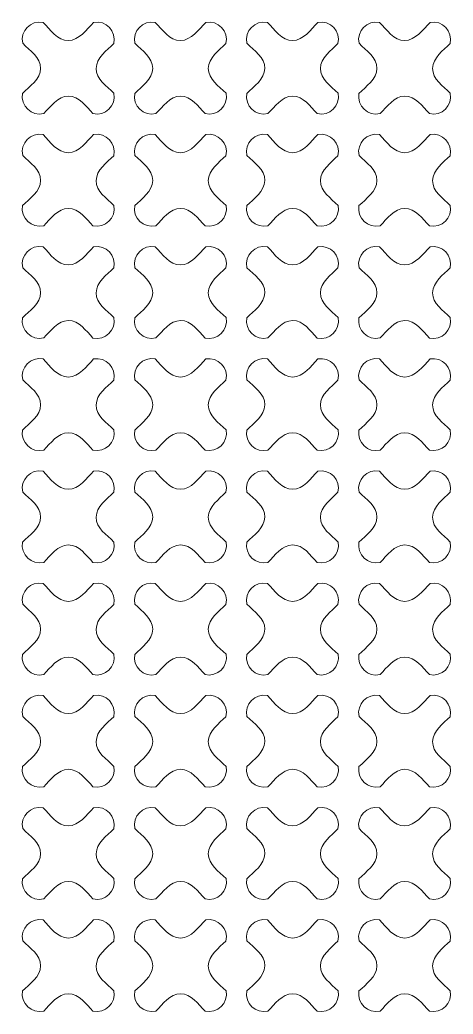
# Model space of a CAD drawing. Header units: centimetres. Extents: x -63 to 63, y -109 to 109.
# Drawn here: x -63.1 to -16, y 0.8 to 108.9 of the extents above; entities that cross this region are included whole.
import ezdxf

# ---------------------------------------------------------------- set-up
doc = ezdxf.new("R2010")
doc.units = ezdxf.units.CM
doc.header["$MEASUREMENT"] = 0
doc.layers.add('layer 1', color=7, linetype='Continuous')

msp = doc.modelspace()

# ---------------------------------------------------------------- linework, layer by layer
at = {"layer": 'layer 1', "color": 124, "lineweight": 9}
for points in [[(-60.81111, 103.60345), (-60.81111, 102.44616), (-62.01964, 101.61392), (-62.76469, 100.87312), (-62.76469, 100.87312), (-63.02392, 99.53643), (-61.79077, 98.35997), (-60.4655, 98.68693), (-60.4655, 98.68693), (-59.73461, 99.41507), (-58.92178, 100.58139), (-57.79099, 100.58139), (-57.79099, 100.58139), (-56.60522, 100.58139), (-55.87847, 99.4514), (-55.10807, 98.68101), (-55.10807, 98.68101), (-53.77995, 98.37223), (-52.56206, 99.56309), (-52.83834, 100.89663), (-52.83834, 100.89663), (-53.62868, 101.68697), (-54.75949, 102.39393), (-54.75949, 103.60118), (-54.75949, 103.60118), (-54.75949, 104.74208), (-53.58595, 105.56229), (-52.85419, 106.29823), (-52.85419, 106.29823), (-52.52688, 107.62361), (-53.70344, 108.85681), (-55.04022, 108.59756), (-55.04022, 108.59756), (-55.78309, 107.85469), (-56.63311, 106.62795), (-57.7853, 106.62795), (-57.7853, 106.62795), (-58.98503, 106.62795), (-59.75696, 107.81523), (-60.5346, 108.59287), (-60.5346, 108.59287), (-61.86835, 108.86918), (-63.05874, 107.65119), (-62.75014, 106.32304), (-62.75014, 106.32304), (-61.95077, 105.52367), (-60.81111, 104.82037), (-60.81111, 103.60345)], [(-48.61911, 103.60345), (-48.61911, 102.44616), (-49.82764, 101.61392), (-50.57269, 100.87312), (-50.57269, 100.87312), (-50.83192, 99.53643), (-49.59877, 98.35997), (-48.2735, 98.68693), (-48.2735, 98.68693), (-47.54261, 99.41507), (-46.72978, 100.58139), (-45.59899, 100.58139), (-45.59899, 100.58139), (-44.41322, 100.58139), (-43.68647, 99.4514), (-42.91607, 98.68101), (-42.91607, 98.68101), (-41.58795, 98.37223), (-40.37006, 99.56309), (-40.64634, 100.89663), (-40.64634, 100.89663), (-41.43668, 101.68697), (-42.56749, 102.39393), (-42.56749, 103.60118), (-42.56749, 103.60118), (-42.56749, 104.74208), (-41.39395, 105.56229), (-40.66219, 106.29823), (-40.66219, 106.29823), (-40.33488, 107.62361), (-41.51144, 108.85681), (-42.84822, 108.59756), (-42.84822, 108.59756), (-43.59109, 107.85469), (-44.44111, 106.62795), (-45.5933, 106.62795), (-45.5933, 106.62795), (-46.79303, 106.62795), (-47.56496, 107.81523), (-48.3426, 108.59287), (-48.3426, 108.59287), (-49.67635, 108.86918), (-50.86674, 107.65119), (-50.55814, 106.32304), (-50.55814, 106.32304), (-49.75877, 105.52367), (-48.61911, 104.82037), (-48.61911, 103.60345)], [(-36.42711, 103.60345), (-36.42711, 102.44616), (-37.63564, 101.61392), (-38.38069, 100.87312), (-38.38069, 100.87312), (-38.63992, 99.53643), (-37.40677, 98.35997), (-36.0815, 98.68693), (-36.0815, 98.68693), (-35.35061, 99.41507), (-34.53778, 100.58139), (-33.40699, 100.58139), (-33.40699, 100.58139), (-32.22122, 100.58139), (-31.49447, 99.4514), (-30.72407, 98.68101), (-30.72407, 98.68101), (-29.39595, 98.37223), (-28.17806, 99.56309), (-28.45434, 100.89663), (-28.45434, 100.89663), (-29.24468, 101.68697), (-30.37549, 102.39393), (-30.37549, 103.60118), (-30.37549, 103.60118), (-30.37549, 104.74208), (-29.20195, 105.56229), (-28.47019, 106.29823), (-28.47019, 106.29823), (-28.14288, 107.62361), (-29.31944, 108.85681), (-30.65622, 108.59756), (-30.65622, 108.59756), (-31.39909, 107.85469), (-32.24911, 106.62795), (-33.4013, 106.62795), (-33.4013, 106.62795), (-34.60103, 106.62795), (-35.37296, 107.81523), (-36.1506, 108.59287), (-36.1506, 108.59287), (-37.48435, 108.86918), (-38.67474, 107.65119), (-38.36614, 106.32304), (-38.36614, 106.32304), (-37.56677, 105.52367), (-36.42711, 104.82037), (-36.42711, 103.60345)], [(-24.23511, 103.60345), (-24.23511, 102.44616), (-25.44364, 101.61392), (-26.18869, 100.87312), (-26.18869, 100.87312), (-26.44792, 99.53643), (-25.21477, 98.35997), (-23.8895, 98.68693), (-23.8895, 98.68693), (-23.15861, 99.41507), (-22.34578, 100.58139), (-21.21499, 100.58139), (-21.21499, 100.58139), (-20.02922, 100.58139), (-19.30247, 99.4514), (-18.53207, 98.68101), (-18.53207, 98.68101), (-17.20395, 98.37223), (-15.98606, 99.56309), (-16.26234, 100.89663), (-16.26234, 100.89663), (-17.05268, 101.68697), (-18.18349, 102.39393), (-18.18349, 103.60118), (-18.18349, 103.60118), (-18.18349, 104.74208), (-17.00995, 105.56229), (-16.27819, 106.29823), (-16.27819, 106.29823), (-15.95088, 107.62361), (-17.12744, 108.85681), (-18.46422, 108.59756), (-18.46422, 108.59756), (-19.20709, 107.85469), (-20.05711, 106.62795), (-21.2093, 106.62795), (-21.2093, 106.62795), (-22.40903, 106.62795), (-23.18096, 107.81523), (-23.9586, 108.59287), (-23.9586, 108.59287), (-25.29235, 108.86918), (-26.48274, 107.65119), (-26.17414, 106.32304), (-26.17414, 106.32304), (-25.37477, 105.52367), (-24.23511, 104.82037), (-24.23511, 103.60345)], [(-60.81111, 91.41145), (-60.81111, 90.25416), (-62.01964, 89.42192), (-62.76469, 88.68112), (-62.76469, 88.68112), (-63.02392, 87.34443), (-61.79077, 86.16797), (-60.4655, 86.49493), (-60.4655, 86.49493), (-59.73461, 87.22307), (-58.92178, 88.38939), (-57.79099, 88.38939), (-57.79099, 88.38939), (-56.60522, 88.38939), (-55.87847, 87.2594), (-55.10807, 86.48901), (-55.10807, 86.48901), (-53.77995, 86.18023), (-52.56206, 87.37109), (-52.83834, 88.70463), (-52.83834, 88.70463), (-53.62868, 89.49497), (-54.75949, 90.20193), (-54.75949, 91.40918), (-54.75949, 91.40918), (-54.75949, 92.55008), (-53.58595, 93.37029), (-52.85419, 94.10623), (-52.85419, 94.10623), (-52.52688, 95.43161), (-53.70344, 96.66481), (-55.04022, 96.40556), (-55.04022, 96.40556), (-55.78309, 95.66269), (-56.63311, 94.43595), (-57.7853, 94.43595), (-57.7853, 94.43595), (-58.98503, 94.43595), (-59.75696, 95.62323), (-60.5346, 96.40087), (-60.5346, 96.40087), (-61.86835, 96.67718), (-63.05874, 95.45919), (-62.75014, 94.13104), (-62.75014, 94.13104), (-61.95077, 93.33167), (-60.81111, 92.62837), (-60.81111, 91.41145)], [(-48.61911, 91.41145), (-48.61911, 90.25416), (-49.82764, 89.42192), (-50.57269, 88.68112), (-50.57269, 88.68112), (-50.83192, 87.34443), (-49.59877, 86.16797), (-48.2735, 86.49493), (-48.2735, 86.49493), (-47.54261, 87.22307), (-46.72978, 88.38939), (-45.59899, 88.38939), (-45.59899, 88.38939), (-44.41322, 88.38939), (-43.68647, 87.2594), (-42.91607, 86.48901), (-42.91607, 86.48901), (-41.58795, 86.18023), (-40.37006, 87.37109), (-40.64634, 88.70463), (-40.64634, 88.70463), (-41.43668, 89.49497), (-42.56749, 90.20193), (-42.56749, 91.40918), (-42.56749, 91.40918), (-42.56749, 92.55008), (-41.39395, 93.37029), (-40.66219, 94.10623), (-40.66219, 94.10623), (-40.33488, 95.43161), (-41.51144, 96.66481), (-42.84822, 96.40556), (-42.84822, 96.40556), (-43.59109, 95.66269), (-44.44111, 94.43595), (-45.5933, 94.43595), (-45.5933, 94.43595), (-46.79303, 94.43595), (-47.56496, 95.62323), (-48.3426, 96.40087), (-48.3426, 96.40087), (-49.67635, 96.67718), (-50.86674, 95.45919), (-50.55814, 94.13104), (-50.55814, 94.13104), (-49.75877, 93.33167), (-48.61911, 92.62837), (-48.61911, 91.41145)], [(-36.42711, 91.41145), (-36.42711, 90.25416), (-37.63564, 89.42192), (-38.38069, 88.68112), (-38.38069, 88.68112), (-38.63992, 87.34443), (-37.40677, 86.16797), (-36.0815, 86.49493), (-36.0815, 86.49493), (-35.35061, 87.22307), (-34.53778, 88.38939), (-33.40699, 88.38939), (-33.40699, 88.38939), (-32.22122, 88.38939), (-31.49447, 87.2594), (-30.72407, 86.48901), (-30.72407, 86.48901), (-29.39595, 86.18023), (-28.17806, 87.37109), (-28.45434, 88.70463), (-28.45434, 88.70463), (-29.24468, 89.49497), (-30.37549, 90.20193), (-30.37549, 91.40918), (-30.37549, 91.40918), (-30.37549, 92.55008), (-29.20195, 93.37029), (-28.47019, 94.10623), (-28.47019, 94.10623), (-28.14288, 95.43161), (-29.31944, 96.66481), (-30.65622, 96.40556), (-30.65622, 96.40556), (-31.39909, 95.66269), (-32.24911, 94.43595), (-33.4013, 94.43595), (-33.4013, 94.43595), (-34.60103, 94.43595), (-35.37296, 95.62323), (-36.1506, 96.40087), (-36.1506, 96.40087), (-37.48435, 96.67718), (-38.67474, 95.45919), (-38.36614, 94.13104), (-38.36614, 94.13104), (-37.56677, 93.33167), (-36.42711, 92.62837), (-36.42711, 91.41145)], [(-24.23511, 91.41145), (-24.23511, 90.25416), (-25.44364, 89.42192), (-26.18869, 88.68112), (-26.18869, 88.68112), (-26.44792, 87.34443), (-25.21477, 86.16797), (-23.8895, 86.49493), (-23.8895, 86.49493), (-23.15861, 87.22307), (-22.34578, 88.38939), (-21.21499, 88.38939), (-21.21499, 88.38939), (-20.02922, 88.38939), (-19.30247, 87.2594), (-18.53207, 86.48901), (-18.53207, 86.48901), (-17.20395, 86.18023), (-15.98606, 87.37109), (-16.26234, 88.70463), (-16.26234, 88.70463), (-17.05268, 89.49497), (-18.18349, 90.20193), (-18.18349, 91.40918), (-18.18349, 91.40918), (-18.18349, 92.55008), (-17.00995, 93.37029), (-16.27819, 94.10623), (-16.27819, 94.10623), (-15.95088, 95.43161), (-17.12744, 96.66481), (-18.46422, 96.40556), (-18.46422, 96.40556), (-19.20709, 95.66269), (-20.05711, 94.43595), (-21.2093, 94.43595), (-21.2093, 94.43595), (-22.40903, 94.43595), (-23.18096, 95.62323), (-23.9586, 96.40087), (-23.9586, 96.40087), (-25.29235, 96.67718), (-26.48274, 95.45919), (-26.17414, 94.13104), (-26.17414, 94.13104), (-25.37477, 93.33167), (-24.23511, 92.62837), (-24.23511, 91.41145)], [(-60.81111, 79.21945), (-60.81111, 78.06216), (-62.01964, 77.22992), (-62.76469, 76.48912), (-62.76469, 76.48912), (-63.02392, 75.15243), (-61.79077, 73.97597), (-60.4655, 74.30293), (-60.4655, 74.30293), (-59.73461, 75.03107), (-58.92178, 76.19739), (-57.79099, 76.19739), (-57.79099, 76.19739), (-56.60522, 76.19739), (-55.87847, 75.0674), (-55.10807, 74.29701), (-55.10807, 74.29701), (-53.77995, 73.98823), (-52.56206, 75.17909), (-52.83834, 76.51263), (-52.83834, 76.51263), (-53.62868, 77.30297), (-54.75949, 78.00993), (-54.75949, 79.21718), (-54.75949, 79.21718), (-54.75949, 80.35808), (-53.58595, 81.17829), (-52.85419, 81.91423), (-52.85419, 81.91423), (-52.52688, 83.23961), (-53.70344, 84.47281), (-55.04022, 84.21356), (-55.04022, 84.21356), (-55.78309, 83.47069), (-56.63311, 82.24395), (-57.7853, 82.24395), (-57.7853, 82.24395), (-58.98503, 82.24395), (-59.75696, 83.43123), (-60.5346, 84.20887), (-60.5346, 84.20887), (-61.86835, 84.48518), (-63.05874, 83.26719), (-62.75014, 81.93904), (-62.75014, 81.93904), (-61.95077, 81.13967), (-60.81111, 80.43637), (-60.81111, 79.21945)], [(-48.61911, 79.21945), (-48.61911, 78.06216), (-49.82764, 77.22992), (-50.57269, 76.48912), (-50.57269, 76.48912), (-50.83192, 75.15243), (-49.59877, 73.97597), (-48.2735, 74.30293), (-48.2735, 74.30293), (-47.54261, 75.03107), (-46.72978, 76.19739), (-45.59899, 76.19739), (-45.59899, 76.19739), (-44.41322, 76.19739), (-43.68647, 75.0674), (-42.91607, 74.29701), (-42.91607, 74.29701), (-41.58795, 73.98823), (-40.37006, 75.17909), (-40.64634, 76.51263), (-40.64634, 76.51263), (-41.43668, 77.30297), (-42.56749, 78.00993), (-42.56749, 79.21718), (-42.56749, 79.21718), (-42.56749, 80.35808), (-41.39395, 81.17829), (-40.66219, 81.91423), (-40.66219, 81.91423), (-40.33488, 83.23961), (-41.51144, 84.47281), (-42.84822, 84.21356), (-42.84822, 84.21356), (-43.59109, 83.47069), (-44.44111, 82.24395), (-45.5933, 82.24395), (-45.5933, 82.24395), (-46.79303, 82.24395), (-47.56496, 83.43123), (-48.3426, 84.20887), (-48.3426, 84.20887), (-49.67635, 84.48518), (-50.86674, 83.26719), (-50.55814, 81.93904), (-50.55814, 81.93904), (-49.75877, 81.13967), (-48.61911, 80.43637), (-48.61911, 79.21945)], [(-36.42711, 79.21945), (-36.42711, 78.06216), (-37.63564, 77.22992), (-38.38069, 76.48912), (-38.38069, 76.48912), (-38.63992, 75.15243), (-37.40677, 73.97597), (-36.0815, 74.30293), (-36.0815, 74.30293), (-35.35061, 75.03107), (-34.53778, 76.19739), (-33.40699, 76.19739), (-33.40699, 76.19739), (-32.22122, 76.19739), (-31.49447, 75.0674), (-30.72407, 74.29701), (-30.72407, 74.29701), (-29.39595, 73.98823), (-28.17806, 75.17909), (-28.45434, 76.51263), (-28.45434, 76.51263), (-29.24468, 77.30297), (-30.37549, 78.00993), (-30.37549, 79.21718), (-30.37549, 79.21718), (-30.37549, 80.35808), (-29.20195, 81.17829), (-28.47019, 81.91423), (-28.47019, 81.91423), (-28.14288, 83.23961), (-29.31944, 84.47281), (-30.65622, 84.21356), (-30.65622, 84.21356), (-31.39909, 83.47069), (-32.24911, 82.24395), (-33.4013, 82.24395), (-33.4013, 82.24395), (-34.60103, 82.24395), (-35.37296, 83.43123), (-36.1506, 84.20887), (-36.1506, 84.20887), (-37.48435, 84.48518), (-38.67474, 83.26719), (-38.36614, 81.93904), (-38.36614, 81.93904), (-37.56677, 81.13967), (-36.42711, 80.43637), (-36.42711, 79.21945)], [(-24.23511, 79.21945), (-24.23511, 78.06216), (-25.44364, 77.22992), (-26.18869, 76.48912), (-26.18869, 76.48912), (-26.44792, 75.15243), (-25.21477, 73.97597), (-23.8895, 74.30293), (-23.8895, 74.30293), (-23.15861, 75.03107), (-22.34578, 76.19739), (-21.21499, 76.19739), (-21.21499, 76.19739), (-20.02922, 76.19739), (-19.30247, 75.0674), (-18.53207, 74.29701), (-18.53207, 74.29701), (-17.20395, 73.98823), (-15.98606, 75.17909), (-16.26234, 76.51263), (-16.26234, 76.51263), (-17.05268, 77.30297), (-18.18349, 78.00993), (-18.18349, 79.21718), (-18.18349, 79.21718), (-18.18349, 80.35808), (-17.00995, 81.17829), (-16.27819, 81.91423), (-16.27819, 81.91423), (-15.95088, 83.23961), (-17.12744, 84.47281), (-18.46422, 84.21356), (-18.46422, 84.21356), (-19.20709, 83.47069), (-20.05711, 82.24395), (-21.2093, 82.24395), (-21.2093, 82.24395), (-22.40903, 82.24395), (-23.18096, 83.43123), (-23.9586, 84.20887), (-23.9586, 84.20887), (-25.29235, 84.48518), (-26.48274, 83.26719), (-26.17414, 81.93904), (-26.17414, 81.93904), (-25.37477, 81.13967), (-24.23511, 80.43637), (-24.23511, 79.21945)], [(-60.81111, 67.02745), (-60.81111, 65.87016), (-62.01964, 65.03792), (-62.76469, 64.29712), (-62.76469, 64.29712), (-63.02392, 62.96043), (-61.79077, 61.78397), (-60.4655, 62.11093), (-60.4655, 62.11093), (-59.73461, 62.83907), (-58.92178, 64.00539), (-57.79099, 64.00539), (-57.79099, 64.00539), (-56.60522, 64.00539), (-55.87847, 62.8754), (-55.10807, 62.10501), (-55.10807, 62.10501), (-53.77995, 61.79623), (-52.56206, 62.98709), (-52.83834, 64.32063), (-52.83834, 64.32063), (-53.62868, 65.11097), (-54.75949, 65.81793), (-54.75949, 67.02518), (-54.75949, 67.02518), (-54.75949, 68.16608), (-53.58595, 68.98629), (-52.85419, 69.72223), (-52.85419, 69.72223), (-52.52688, 71.04761), (-53.70344, 72.28081), (-55.04022, 72.02156), (-55.04022, 72.02156), (-55.78309, 71.27869), (-56.63311, 70.05195), (-57.7853, 70.05195), (-57.7853, 70.05195), (-58.98503, 70.05195), (-59.75696, 71.23923), (-60.5346, 72.01687), (-60.5346, 72.01687), (-61.86835, 72.29318), (-63.05874, 71.07519), (-62.75014, 69.74704), (-62.75014, 69.74704), (-61.95077, 68.94767), (-60.81111, 68.24437), (-60.81111, 67.02745)], [(-48.61911, 67.02745), (-48.61911, 65.87016), (-49.82764, 65.03792), (-50.57269, 64.29712), (-50.57269, 64.29712), (-50.83192, 62.96043), (-49.59877, 61.78397), (-48.2735, 62.11093), (-48.2735, 62.11093), (-47.54261, 62.83907), (-46.72978, 64.00539), (-45.59899, 64.00539), (-45.59899, 64.00539), (-44.41322, 64.00539), (-43.68647, 62.8754), (-42.91607, 62.10501), (-42.91607, 62.10501), (-41.58795, 61.79623), (-40.37006, 62.98709), (-40.64634, 64.32063), (-40.64634, 64.32063), (-41.43668, 65.11097), (-42.56749, 65.81793), (-42.56749, 67.02518), (-42.56749, 67.02518), (-42.56749, 68.16608), (-41.39395, 68.98629), (-40.66219, 69.72223), (-40.66219, 69.72223), (-40.33488, 71.04761), (-41.51144, 72.28081), (-42.84822, 72.02156), (-42.84822, 72.02156), (-43.59109, 71.27869), (-44.44111, 70.05195), (-45.5933, 70.05195), (-45.5933, 70.05195), (-46.79303, 70.05195), (-47.56496, 71.23923), (-48.3426, 72.01687), (-48.3426, 72.01687), (-49.67635, 72.29318), (-50.86674, 71.07519), (-50.55814, 69.74704), (-50.55814, 69.74704), (-49.75877, 68.94767), (-48.61911, 68.24437), (-48.61911, 67.02745)], [(-36.42711, 67.02745), (-36.42711, 65.87016), (-37.63564, 65.03792), (-38.38069, 64.29712), (-38.38069, 64.29712), (-38.63992, 62.96043), (-37.40677, 61.78397), (-36.0815, 62.11093), (-36.0815, 62.11093), (-35.35061, 62.83907), (-34.53778, 64.00539), (-33.40699, 64.00539), (-33.40699, 64.00539), (-32.22122, 64.00539), (-31.49447, 62.8754), (-30.72407, 62.10501), (-30.72407, 62.10501), (-29.39595, 61.79623), (-28.17806, 62.98709), (-28.45434, 64.32063), (-28.45434, 64.32063), (-29.24468, 65.11097), (-30.37549, 65.81793), (-30.37549, 67.02518), (-30.37549, 67.02518), (-30.37549, 68.16608), (-29.20195, 68.98629), (-28.47019, 69.72223), (-28.47019, 69.72223), (-28.14288, 71.04761), (-29.31944, 72.28081), (-30.65622, 72.02156), (-30.65622, 72.02156), (-31.39909, 71.27869), (-32.24911, 70.05195), (-33.4013, 70.05195), (-33.4013, 70.05195), (-34.60103, 70.05195), (-35.37296, 71.23923), (-36.1506, 72.01687), (-36.1506, 72.01687), (-37.48435, 72.29318), (-38.67474, 71.07519), (-38.36614, 69.74704), (-38.36614, 69.74704), (-37.56677, 68.94767), (-36.42711, 68.24437), (-36.42711, 67.02745)], [(-24.23511, 67.02745), (-24.23511, 65.87016), (-25.44364, 65.03792), (-26.18869, 64.29712), (-26.18869, 64.29712), (-26.44792, 62.96043), (-25.21477, 61.78397), (-23.8895, 62.11093), (-23.8895, 62.11093), (-23.15861, 62.83907), (-22.34578, 64.00539), (-21.21499, 64.00539), (-21.21499, 64.00539), (-20.02922, 64.00539), (-19.30247, 62.8754), (-18.53207, 62.10501), (-18.53207, 62.10501), (-17.20395, 61.79623), (-15.98606, 62.98709), (-16.26234, 64.32063), (-16.26234, 64.32063), (-17.05268, 65.11097), (-18.18349, 65.81793), (-18.18349, 67.02518), (-18.18349, 67.02518), (-18.18349, 68.16608), (-17.00995, 68.98629), (-16.27819, 69.72223), (-16.27819, 69.72223), (-15.95088, 71.04761), (-17.12744, 72.28081), (-18.46422, 72.02156), (-18.46422, 72.02156), (-19.20709, 71.27869), (-20.05711, 70.05195), (-21.2093, 70.05195), (-21.2093, 70.05195), (-22.40903, 70.05195), (-23.18096, 71.23923), (-23.9586, 72.01687), (-23.9586, 72.01687), (-25.29235, 72.29318), (-26.48274, 71.07519), (-26.17414, 69.74704), (-26.17414, 69.74704), (-25.37477, 68.94767), (-24.23511, 68.24437), (-24.23511, 67.02745)], [(-60.81111, 54.83545), (-60.81111, 53.67816), (-62.01964, 52.84592), (-62.76469, 52.10512), (-62.76469, 52.10512), (-63.02392, 50.76843), (-61.79077, 49.59197), (-60.4655, 49.91893), (-60.4655, 49.91893), (-59.73461, 50.64707), (-58.92178, 51.81339), (-57.79099, 51.81339), (-57.79099, 51.81339), (-56.60522, 51.81339), (-55.87847, 50.6834), (-55.10807, 49.91301), (-55.10807, 49.91301), (-53.77995, 49.60423), (-52.56206, 50.79509), (-52.83834, 52.12863), (-52.83834, 52.12863), (-53.62868, 52.91897), (-54.75949, 53.62593), (-54.75949, 54.83318), (-54.75949, 54.83318), (-54.75949, 55.97408), (-53.58595, 56.79429), (-52.85419, 57.53023), (-52.85419, 57.53023), (-52.52688, 58.85561), (-53.70344, 60.08881), (-55.04022, 59.82956), (-55.04022, 59.82956), (-55.78309, 59.08669), (-56.63311, 57.85995), (-57.7853, 57.85995), (-57.7853, 57.85995), (-58.98503, 57.85995), (-59.75696, 59.04723), (-60.5346, 59.82487), (-60.5346, 59.82487), (-61.86835, 60.10118), (-63.05874, 58.88319), (-62.75014, 57.55504), (-62.75014, 57.55504), (-61.95077, 56.75567), (-60.81111, 56.05237), (-60.81111, 54.83545)], [(-48.61911, 54.83545), (-48.61911, 53.67816), (-49.82764, 52.84592), (-50.57269, 52.10512), (-50.57269, 52.10512), (-50.83192, 50.76843), (-49.59877, 49.59197), (-48.2735, 49.91893), (-48.2735, 49.91893), (-47.54261, 50.64707), (-46.72978, 51.81339), (-45.59899, 51.81339), (-45.59899, 51.81339), (-44.41322, 51.81339), (-43.68647, 50.6834), (-42.91607, 49.91301), (-42.91607, 49.91301), (-41.58795, 49.60423), (-40.37006, 50.79509), (-40.64634, 52.12863), (-40.64634, 52.12863), (-41.43668, 52.91897), (-42.56749, 53.62593), (-42.56749, 54.83318), (-42.56749, 54.83318), (-42.56749, 55.97408), (-41.39395, 56.79429), (-40.66219, 57.53023), (-40.66219, 57.53023), (-40.33488, 58.85561), (-41.51144, 60.08881), (-42.84822, 59.82956), (-42.84822, 59.82956), (-43.59109, 59.08669), (-44.44111, 57.85995), (-45.5933, 57.85995), (-45.5933, 57.85995), (-46.79303, 57.85995), (-47.56496, 59.04723), (-48.3426, 59.82487), (-48.3426, 59.82487), (-49.67635, 60.10118), (-50.86674, 58.88319), (-50.55814, 57.55504), (-50.55814, 57.55504), (-49.75877, 56.75567), (-48.61911, 56.05237), (-48.61911, 54.83545)], [(-36.42711, 54.83545), (-36.42711, 53.67816), (-37.63564, 52.84592), (-38.38069, 52.10512), (-38.38069, 52.10512), (-38.63992, 50.76843), (-37.40677, 49.59197), (-36.0815, 49.91893), (-36.0815, 49.91893), (-35.35061, 50.64707), (-34.53778, 51.81339), (-33.40699, 51.81339), (-33.40699, 51.81339), (-32.22122, 51.81339), (-31.49447, 50.6834), (-30.72407, 49.91301), (-30.72407, 49.91301), (-29.39595, 49.60423), (-28.17806, 50.79509), (-28.45434, 52.12863), (-28.45434, 52.12863), (-29.24468, 52.91897), (-30.37549, 53.62593), (-30.37549, 54.83318), (-30.37549, 54.83318), (-30.37549, 55.97408), (-29.20195, 56.79429), (-28.47019, 57.53023), (-28.47019, 57.53023), (-28.14288, 58.85561), (-29.31944, 60.08881), (-30.65622, 59.82956), (-30.65622, 59.82956), (-31.39909, 59.08669), (-32.24911, 57.85995), (-33.4013, 57.85995), (-33.4013, 57.85995), (-34.60103, 57.85995), (-35.37296, 59.04723), (-36.1506, 59.82487), (-36.1506, 59.82487), (-37.48435, 60.10118), (-38.67474, 58.88319), (-38.36614, 57.55504), (-38.36614, 57.55504), (-37.56677, 56.75567), (-36.42711, 56.05237), (-36.42711, 54.83545)], [(-24.23511, 54.83545), (-24.23511, 53.67816), (-25.44364, 52.84592), (-26.18869, 52.10512), (-26.18869, 52.10512), (-26.44792, 50.76843), (-25.21477, 49.59197), (-23.8895, 49.91893), (-23.8895, 49.91893), (-23.15861, 50.64707), (-22.34578, 51.81339), (-21.21499, 51.81339), (-21.21499, 51.81339), (-20.02922, 51.81339), (-19.30247, 50.6834), (-18.53207, 49.91301), (-18.53207, 49.91301), (-17.20395, 49.60423), (-15.98606, 50.79509), (-16.26234, 52.12863), (-16.26234, 52.12863), (-17.05268, 52.91897), (-18.18349, 53.62593), (-18.18349, 54.83318), (-18.18349, 54.83318), (-18.18349, 55.97408), (-17.00995, 56.79429), (-16.27819, 57.53023), (-16.27819, 57.53023), (-15.95088, 58.85561), (-17.12744, 60.08881), (-18.46422, 59.82956), (-18.46422, 59.82956), (-19.20709, 59.08669), (-20.05711, 57.85995), (-21.2093, 57.85995), (-21.2093, 57.85995), (-22.40903, 57.85995), (-23.18096, 59.04723), (-23.9586, 59.82487), (-23.9586, 59.82487), (-25.29235, 60.10118), (-26.48274, 58.88319), (-26.17414, 57.55504), (-26.17414, 57.55504), (-25.37477, 56.75567), (-24.23511, 56.05237), (-24.23511, 54.83545)], [(-60.81111, 42.64345), (-60.81111, 41.48616), (-62.01964, 40.65392), (-62.76469, 39.91312), (-62.76469, 39.91312), (-63.02392, 38.57643), (-61.79077, 37.39997), (-60.4655, 37.72693), (-60.4655, 37.72693), (-59.73461, 38.45507), (-58.92178, 39.62139), (-57.79099, 39.62139), (-57.79099, 39.62139), (-56.60522, 39.62139), (-55.87847, 38.4914), (-55.10807, 37.72101), (-55.10807, 37.72101), (-53.77995, 37.41223), (-52.56206, 38.60309), (-52.83834, 39.93663), (-52.83834, 39.93663), (-53.62868, 40.72697), (-54.75949, 41.43393), (-54.75949, 42.64118), (-54.75949, 42.64118), (-54.75949, 43.78208), (-53.58595, 44.60229), (-52.85419, 45.33823), (-52.85419, 45.33823), (-52.52688, 46.66361), (-53.70344, 47.89681), (-55.04022, 47.63756), (-55.04022, 47.63756), (-55.78309, 46.89469), (-56.63311, 45.66795), (-57.7853, 45.66795), (-57.7853, 45.66795), (-58.98503, 45.66795), (-59.75696, 46.85523), (-60.5346, 47.63287), (-60.5346, 47.63287), (-61.86835, 47.90918), (-63.05874, 46.69119), (-62.75014, 45.36304), (-62.75014, 45.36304), (-61.95077, 44.56367), (-60.81111, 43.86037), (-60.81111, 42.64345)], [(-48.61911, 42.64345), (-48.61911, 41.48616), (-49.82764, 40.65392), (-50.57269, 39.91312), (-50.57269, 39.91312), (-50.83192, 38.57643), (-49.59877, 37.39997), (-48.2735, 37.72693), (-48.2735, 37.72693), (-47.54261, 38.45507), (-46.72978, 39.62139), (-45.59899, 39.62139), (-45.59899, 39.62139), (-44.41322, 39.62139), (-43.68647, 38.4914), (-42.91607, 37.72101), (-42.91607, 37.72101), (-41.58795, 37.41223), (-40.37006, 38.60309), (-40.64634, 39.93663), (-40.64634, 39.93663), (-41.43668, 40.72697), (-42.56749, 41.43393), (-42.56749, 42.64118), (-42.56749, 42.64118), (-42.56749, 43.78208), (-41.39395, 44.60229), (-40.66219, 45.33823), (-40.66219, 45.33823), (-40.33488, 46.66361), (-41.51144, 47.89681), (-42.84822, 47.63756), (-42.84822, 47.63756), (-43.59109, 46.89469), (-44.44111, 45.66795), (-45.5933, 45.66795), (-45.5933, 45.66795), (-46.79303, 45.66795), (-47.56496, 46.85523), (-48.3426, 47.63287), (-48.3426, 47.63287), (-49.67635, 47.90918), (-50.86674, 46.69119), (-50.55814, 45.36304), (-50.55814, 45.36304), (-49.75877, 44.56367), (-48.61911, 43.86037), (-48.61911, 42.64345)], [(-36.42711, 42.64345), (-36.42711, 41.48616), (-37.63564, 40.65392), (-38.38069, 39.91312), (-38.38069, 39.91312), (-38.63992, 38.57643), (-37.40677, 37.39997), (-36.0815, 37.72693), (-36.0815, 37.72693), (-35.35061, 38.45507), (-34.53778, 39.62139), (-33.40699, 39.62139), (-33.40699, 39.62139), (-32.22122, 39.62139), (-31.49447, 38.4914), (-30.72407, 37.72101), (-30.72407, 37.72101), (-29.39595, 37.41223), (-28.17806, 38.60309), (-28.45434, 39.93663), (-28.45434, 39.93663), (-29.24468, 40.72697), (-30.37549, 41.43393), (-30.37549, 42.64118), (-30.37549, 42.64118), (-30.37549, 43.78208), (-29.20195, 44.60229), (-28.47019, 45.33823), (-28.47019, 45.33823), (-28.14288, 46.66361), (-29.31944, 47.89681), (-30.65622, 47.63756), (-30.65622, 47.63756), (-31.39909, 46.89469), (-32.24911, 45.66795), (-33.4013, 45.66795), (-33.4013, 45.66795), (-34.60103, 45.66795), (-35.37296, 46.85523), (-36.1506, 47.63287), (-36.1506, 47.63287), (-37.48435, 47.90918), (-38.67474, 46.69119), (-38.36614, 45.36304), (-38.36614, 45.36304), (-37.56677, 44.56367), (-36.42711, 43.86037), (-36.42711, 42.64345)], [(-24.23511, 42.64345), (-24.23511, 41.48616), (-25.44364, 40.65392), (-26.18869, 39.91312), (-26.18869, 39.91312), (-26.44792, 38.57643), (-25.21477, 37.39997), (-23.8895, 37.72693), (-23.8895, 37.72693), (-23.15861, 38.45507), (-22.34578, 39.62139), (-21.21499, 39.62139), (-21.21499, 39.62139), (-20.02922, 39.62139), (-19.30247, 38.4914), (-18.53207, 37.72101), (-18.53207, 37.72101), (-17.20395, 37.41223), (-15.98606, 38.60309), (-16.26234, 39.93663), (-16.26234, 39.93663), (-17.05268, 40.72697), (-18.18349, 41.43393), (-18.18349, 42.64118), (-18.18349, 42.64118), (-18.18349, 43.78208), (-17.00995, 44.60229), (-16.27819, 45.33823), (-16.27819, 45.33823), (-15.95088, 46.66361), (-17.12744, 47.89681), (-18.46422, 47.63756), (-18.46422, 47.63756), (-19.20709, 46.89469), (-20.05711, 45.66795), (-21.2093, 45.66795), (-21.2093, 45.66795), (-22.40903, 45.66795), (-23.18096, 46.85523), (-23.9586, 47.63287), (-23.9586, 47.63287), (-25.29235, 47.90918), (-26.48274, 46.69119), (-26.17414, 45.36304), (-26.17414, 45.36304), (-25.37477, 44.56367), (-24.23511, 43.86037), (-24.23511, 42.64345)], [(-60.81111, 30.45145), (-60.81111, 29.29416), (-62.01964, 28.46192), (-62.76469, 27.72112), (-62.76469, 27.72112), (-63.02392, 26.38443), (-61.79077, 25.20797), (-60.4655, 25.53493), (-60.4655, 25.53493), (-59.73461, 26.26307), (-58.92178, 27.42939), (-57.79099, 27.42939), (-57.79099, 27.42939), (-56.60522, 27.42939), (-55.87847, 26.2994), (-55.10807, 25.52901), (-55.10807, 25.52901), (-53.77995, 25.22023), (-52.56206, 26.41109), (-52.83834, 27.74463), (-52.83834, 27.74463), (-53.62868, 28.53497), (-54.75949, 29.24193), (-54.75949, 30.44918), (-54.75949, 30.44918), (-54.75949, 31.59008), (-53.58595, 32.41029), (-52.85419, 33.14623), (-52.85419, 33.14623), (-52.52688, 34.47161), (-53.70344, 35.70481), (-55.04022, 35.44556), (-55.04022, 35.44556), (-55.78309, 34.70269), (-56.63311, 33.47595), (-57.7853, 33.47595), (-57.7853, 33.47595), (-58.98503, 33.47595), (-59.75696, 34.66323), (-60.5346, 35.44087), (-60.5346, 35.44087), (-61.86835, 35.71718), (-63.05874, 34.49919), (-62.75014, 33.17104), (-62.75014, 33.17104), (-61.95077, 32.37167), (-60.81111, 31.66837), (-60.81111, 30.45145)], [(-48.61911, 30.45145), (-48.61911, 29.29416), (-49.82764, 28.46192), (-50.57269, 27.72112), (-50.57269, 27.72112), (-50.83192, 26.38443), (-49.59877, 25.20797), (-48.2735, 25.53493), (-48.2735, 25.53493), (-47.54261, 26.26307), (-46.72978, 27.42939), (-45.59899, 27.42939), (-45.59899, 27.42939), (-44.41322, 27.42939), (-43.68647, 26.2994), (-42.91607, 25.52901), (-42.91607, 25.52901), (-41.58795, 25.22023), (-40.37006, 26.41109), (-40.64634, 27.74463), (-40.64634, 27.74463), (-41.43668, 28.53497), (-42.56749, 29.24193), (-42.56749, 30.44918), (-42.56749, 30.44918), (-42.56749, 31.59008), (-41.39395, 32.41029), (-40.66219, 33.14623), (-40.66219, 33.14623), (-40.33488, 34.47161), (-41.51144, 35.70481), (-42.84822, 35.44556), (-42.84822, 35.44556), (-43.59109, 34.70269), (-44.44111, 33.47595), (-45.5933, 33.47595), (-45.5933, 33.47595), (-46.79303, 33.47595), (-47.56496, 34.66323), (-48.3426, 35.44087), (-48.3426, 35.44087), (-49.67635, 35.71718), (-50.86674, 34.49919), (-50.55814, 33.17104), (-50.55814, 33.17104), (-49.75877, 32.37167), (-48.61911, 31.66837), (-48.61911, 30.45145)], [(-36.42711, 30.45145), (-36.42711, 29.29416), (-37.63564, 28.46192), (-38.38069, 27.72112), (-38.38069, 27.72112), (-38.63992, 26.38443), (-37.40677, 25.20797), (-36.0815, 25.53493), (-36.0815, 25.53493), (-35.35061, 26.26307), (-34.53778, 27.42939), (-33.40699, 27.42939), (-33.40699, 27.42939), (-32.22122, 27.42939), (-31.49447, 26.2994), (-30.72407, 25.52901), (-30.72407, 25.52901), (-29.39595, 25.22023), (-28.17806, 26.41109), (-28.45434, 27.74463), (-28.45434, 27.74463), (-29.24468, 28.53497), (-30.37549, 29.24193), (-30.37549, 30.44918), (-30.37549, 30.44918), (-30.37549, 31.59008), (-29.20195, 32.41029), (-28.47019, 33.14623), (-28.47019, 33.14623), (-28.14288, 34.47161), (-29.31944, 35.70481), (-30.65622, 35.44556), (-30.65622, 35.44556), (-31.39909, 34.70269), (-32.24911, 33.47595), (-33.4013, 33.47595), (-33.4013, 33.47595), (-34.60103, 33.47595), (-35.37296, 34.66323), (-36.1506, 35.44087), (-36.1506, 35.44087), (-37.48435, 35.71718), (-38.67474, 34.49919), (-38.36614, 33.17104), (-38.36614, 33.17104), (-37.56677, 32.37167), (-36.42711, 31.66837), (-36.42711, 30.45145)], [(-24.23511, 30.45145), (-24.23511, 29.29416), (-25.44364, 28.46192), (-26.18869, 27.72112), (-26.18869, 27.72112), (-26.44792, 26.38443), (-25.21477, 25.20797), (-23.8895, 25.53493), (-23.8895, 25.53493), (-23.15861, 26.26307), (-22.34578, 27.42939), (-21.21499, 27.42939), (-21.21499, 27.42939), (-20.02922, 27.42939), (-19.30247, 26.2994), (-18.53207, 25.52901), (-18.53207, 25.52901), (-17.20395, 25.22023), (-15.98606, 26.41109), (-16.26234, 27.74463), (-16.26234, 27.74463), (-17.05268, 28.53497), (-18.18349, 29.24193), (-18.18349, 30.44918), (-18.18349, 30.44918), (-18.18349, 31.59008), (-17.00995, 32.41029), (-16.27819, 33.14623), (-16.27819, 33.14623), (-15.95088, 34.47161), (-17.12744, 35.70481), (-18.46422, 35.44556), (-18.46422, 35.44556), (-19.20709, 34.70269), (-20.05711, 33.47595), (-21.2093, 33.47595), (-21.2093, 33.47595), (-22.40903, 33.47595), (-23.18096, 34.66323), (-23.9586, 35.44087), (-23.9586, 35.44087), (-25.29235, 35.71718), (-26.48274, 34.49919), (-26.17414, 33.17104), (-26.17414, 33.17104), (-25.37477, 32.37167), (-24.23511, 31.66837), (-24.23511, 30.45145)], [(-60.81111, 18.25945), (-60.81111, 17.10216), (-62.01964, 16.26992), (-62.76469, 15.52912), (-62.76469, 15.52912), (-63.02392, 14.19243), (-61.79077, 13.01597), (-60.4655, 13.34293), (-60.4655, 13.34293), (-59.73461, 14.07107), (-58.92178, 15.23739), (-57.79099, 15.23739), (-57.79099, 15.23739), (-56.60522, 15.23739), (-55.87847, 14.1074), (-55.10807, 13.33701), (-55.10807, 13.33701), (-53.77995, 13.02823), (-52.56206, 14.21909), (-52.83834, 15.55263), (-52.83834, 15.55263), (-53.62868, 16.34297), (-54.75949, 17.04993), (-54.75949, 18.25718), (-54.75949, 18.25718), (-54.75949, 19.39808), (-53.58595, 20.21829), (-52.85419, 20.95423), (-52.85419, 20.95423), (-52.52688, 22.27961), (-53.70344, 23.51281), (-55.04022, 23.25356), (-55.04022, 23.25356), (-55.78309, 22.51069), (-56.63311, 21.28395), (-57.7853, 21.28395), (-57.7853, 21.28395), (-58.98503, 21.28395), (-59.75696, 22.47123), (-60.5346, 23.24887), (-60.5346, 23.24887), (-61.86835, 23.52518), (-63.05874, 22.30719), (-62.75014, 20.97904), (-62.75014, 20.97904), (-61.95077, 20.17967), (-60.81111, 19.47637), (-60.81111, 18.25945)], [(-48.61911, 18.25945), (-48.61911, 17.10216), (-49.82764, 16.26992), (-50.57269, 15.52912), (-50.57269, 15.52912), (-50.83192, 14.19243), (-49.59877, 13.01597), (-48.2735, 13.34293), (-48.2735, 13.34293), (-47.54261, 14.07107), (-46.72978, 15.23739), (-45.59899, 15.23739), (-45.59899, 15.23739), (-44.41322, 15.23739), (-43.68647, 14.1074), (-42.91607, 13.33701), (-42.91607, 13.33701), (-41.58795, 13.02823), (-40.37006, 14.21909), (-40.64634, 15.55263), (-40.64634, 15.55263), (-41.43668, 16.34297), (-42.56749, 17.04993), (-42.56749, 18.25718), (-42.56749, 18.25718), (-42.56749, 19.39808), (-41.39395, 20.21829), (-40.66219, 20.95423), (-40.66219, 20.95423), (-40.33488, 22.27961), (-41.51144, 23.51281), (-42.84822, 23.25356), (-42.84822, 23.25356), (-43.59109, 22.51069), (-44.44111, 21.28395), (-45.5933, 21.28395), (-45.5933, 21.28395), (-46.79303, 21.28395), (-47.56496, 22.47123), (-48.3426, 23.24887), (-48.3426, 23.24887), (-49.67635, 23.52518), (-50.86674, 22.30719), (-50.55814, 20.97904), (-50.55814, 20.97904), (-49.75877, 20.17967), (-48.61911, 19.47637), (-48.61911, 18.25945)], [(-36.42711, 18.25945), (-36.42711, 17.10216), (-37.63564, 16.26992), (-38.38069, 15.52912), (-38.38069, 15.52912), (-38.63992, 14.19243), (-37.40677, 13.01597), (-36.0815, 13.34293), (-36.0815, 13.34293), (-35.35061, 14.07107), (-34.53778, 15.23739), (-33.40699, 15.23739), (-33.40699, 15.23739), (-32.22122, 15.23739), (-31.49447, 14.1074), (-30.72407, 13.33701), (-30.72407, 13.33701), (-29.39595, 13.02823), (-28.17806, 14.21909), (-28.45434, 15.55263), (-28.45434, 15.55263), (-29.24468, 16.34297), (-30.37549, 17.04993), (-30.37549, 18.25718), (-30.37549, 18.25718), (-30.37549, 19.39808), (-29.20195, 20.21829), (-28.47019, 20.95423), (-28.47019, 20.95423), (-28.14288, 22.27961), (-29.31944, 23.51281), (-30.65622, 23.25356), (-30.65622, 23.25356), (-31.39909, 22.51069), (-32.24911, 21.28395), (-33.4013, 21.28395), (-33.4013, 21.28395), (-34.60103, 21.28395), (-35.37296, 22.47123), (-36.1506, 23.24887), (-36.1506, 23.24887), (-37.48435, 23.52518), (-38.67474, 22.30719), (-38.36614, 20.97904), (-38.36614, 20.97904), (-37.56677, 20.17967), (-36.42711, 19.47637), (-36.42711, 18.25945)], [(-24.23511, 18.25945), (-24.23511, 17.10216), (-25.44364, 16.26992), (-26.18869, 15.52912), (-26.18869, 15.52912), (-26.44792, 14.19243), (-25.21477, 13.01597), (-23.8895, 13.34293), (-23.8895, 13.34293), (-23.15861, 14.07107), (-22.34578, 15.23739), (-21.21499, 15.23739), (-21.21499, 15.23739), (-20.02922, 15.23739), (-19.30247, 14.1074), (-18.53207, 13.33701), (-18.53207, 13.33701), (-17.20395, 13.02823), (-15.98606, 14.21909), (-16.26234, 15.55263), (-16.26234, 15.55263), (-17.05268, 16.34297), (-18.18349, 17.04993), (-18.18349, 18.25718), (-18.18349, 18.25718), (-18.18349, 19.39808), (-17.00995, 20.21829), (-16.27819, 20.95423), (-16.27819, 20.95423), (-15.95088, 22.27961), (-17.12744, 23.51281), (-18.46422, 23.25356), (-18.46422, 23.25356), (-19.20709, 22.51069), (-20.05711, 21.28395), (-21.2093, 21.28395), (-21.2093, 21.28395), (-22.40903, 21.28395), (-23.18096, 22.47123), (-23.9586, 23.24887), (-23.9586, 23.24887), (-25.29235, 23.52518), (-26.48274, 22.30719), (-26.17414, 20.97904), (-26.17414, 20.97904), (-25.37477, 20.17967), (-24.23511, 19.47637), (-24.23511, 18.25945)], [(-60.81111, 6.06745), (-60.81111, 4.91016), (-62.01964, 4.07792), (-62.76469, 3.33712), (-62.76469, 3.33712), (-63.02392, 2.00043), (-61.79077, 0.82397), (-60.4655, 1.15093), (-60.4655, 1.15093), (-59.73461, 1.87907), (-58.92178, 3.04539), (-57.79099, 3.04539), (-57.79099, 3.04539), (-56.60522, 3.04539), (-55.87847, 1.9154), (-55.10807, 1.14501), (-55.10807, 1.14501), (-53.77995, 0.83623), (-52.56206, 2.02709), (-52.83834, 3.36063), (-52.83834, 3.36063), (-53.62868, 4.15097), (-54.75949, 4.85793), (-54.75949, 6.06518), (-54.75949, 6.06518), (-54.75949, 7.20608), (-53.58595, 8.02629), (-52.85419, 8.76223), (-52.85419, 8.76223), (-52.52688, 10.08761), (-53.70344, 11.32081), (-55.04022, 11.06156), (-55.04022, 11.06156), (-55.78309, 10.31869), (-56.63311, 9.09195), (-57.7853, 9.09195), (-57.7853, 9.09195), (-58.98503, 9.09195), (-59.75696, 10.27923), (-60.5346, 11.05687), (-60.5346, 11.05687), (-61.86835, 11.33318), (-63.05874, 10.11519), (-62.75014, 8.78704), (-62.75014, 8.78704), (-61.95077, 7.98767), (-60.81111, 7.28437), (-60.81111, 6.06745)], [(-48.61911, 6.06745), (-48.61911, 4.91016), (-49.82764, 4.07792), (-50.57269, 3.33712), (-50.57269, 3.33712), (-50.83192, 2.00043), (-49.59877, 0.82397), (-48.2735, 1.15093), (-48.2735, 1.15093), (-47.54261, 1.87907), (-46.72978, 3.04539), (-45.59899, 3.04539), (-45.59899, 3.04539), (-44.41322, 3.04539), (-43.68647, 1.9154), (-42.91607, 1.14501), (-42.91607, 1.14501), (-41.58795, 0.83623), (-40.37006, 2.02709), (-40.64634, 3.36063), (-40.64634, 3.36063), (-41.43668, 4.15097), (-42.56749, 4.85793), (-42.56749, 6.06518), (-42.56749, 6.06518), (-42.56749, 7.20608), (-41.39395, 8.02629), (-40.66219, 8.76223), (-40.66219, 8.76223), (-40.33488, 10.08761), (-41.51144, 11.32081), (-42.84822, 11.06156), (-42.84822, 11.06156), (-43.59109, 10.31869), (-44.44111, 9.09195), (-45.5933, 9.09195), (-45.5933, 9.09195), (-46.79303, 9.09195), (-47.56496, 10.27923), (-48.3426, 11.05687), (-48.3426, 11.05687), (-49.67635, 11.33318), (-50.86674, 10.11519), (-50.55814, 8.78704), (-50.55814, 8.78704), (-49.75877, 7.98767), (-48.61911, 7.28437), (-48.61911, 6.06745)], [(-36.42711, 6.06745), (-36.42711, 4.91016), (-37.63564, 4.07792), (-38.38069, 3.33712), (-38.38069, 3.33712), (-38.63992, 2.00043), (-37.40677, 0.82397), (-36.0815, 1.15093), (-36.0815, 1.15093), (-35.35061, 1.87907), (-34.53778, 3.04539), (-33.40699, 3.04539), (-33.40699, 3.04539), (-32.22122, 3.04539), (-31.49447, 1.9154), (-30.72407, 1.14501), (-30.72407, 1.14501), (-29.39595, 0.83623), (-28.17806, 2.02709), (-28.45434, 3.36063), (-28.45434, 3.36063), (-29.24468, 4.15097), (-30.37549, 4.85793), (-30.37549, 6.06518), (-30.37549, 6.06518), (-30.37549, 7.20608), (-29.20195, 8.02629), (-28.47019, 8.76223), (-28.47019, 8.76223), (-28.14288, 10.08761), (-29.31944, 11.32081), (-30.65622, 11.06156), (-30.65622, 11.06156), (-31.39909, 10.31869), (-32.24911, 9.09195), (-33.4013, 9.09195), (-33.4013, 9.09195), (-34.60103, 9.09195), (-35.37296, 10.27923), (-36.1506, 11.05687), (-36.1506, 11.05687), (-37.48435, 11.33318), (-38.67474, 10.11519), (-38.36614, 8.78704), (-38.36614, 8.78704), (-37.56677, 7.98767), (-36.42711, 7.28437), (-36.42711, 6.06745)], [(-24.23511, 6.06745), (-24.23511, 4.91016), (-25.44364, 4.07792), (-26.18869, 3.33712), (-26.18869, 3.33712), (-26.44792, 2.00043), (-25.21477, 0.82397), (-23.8895, 1.15093), (-23.8895, 1.15093), (-23.15861, 1.87907), (-22.34578, 3.04539), (-21.21499, 3.04539), (-21.21499, 3.04539), (-20.02922, 3.04539), (-19.30247, 1.9154), (-18.53207, 1.14501), (-18.53207, 1.14501), (-17.20395, 0.83623), (-15.98606, 2.02709), (-16.26234, 3.36063), (-16.26234, 3.36063), (-17.05268, 4.15097), (-18.18349, 4.85793), (-18.18349, 6.06518), (-18.18349, 6.06518), (-18.18349, 7.20608), (-17.00995, 8.02629), (-16.27819, 8.76223), (-16.27819, 8.76223), (-15.95088, 10.08761), (-17.12744, 11.32081), (-18.46422, 11.06156), (-18.46422, 11.06156), (-19.20709, 10.31869), (-20.05711, 9.09195), (-21.2093, 9.09195), (-21.2093, 9.09195), (-22.40903, 9.09195), (-23.18096, 10.27923), (-23.9586, 11.05687), (-23.9586, 11.05687), (-25.29235, 11.33318), (-26.48274, 10.11519), (-26.17414, 8.78704), (-26.17414, 8.78704), (-25.37477, 7.98767), (-24.23511, 7.28437), (-24.23511, 6.06745)]]:
    msp.add_open_spline(points, degree=3, knots=[0, 0, 0, 0, 0.076923077, 0.076923077, 0.076923077, 0.076923077, 0.153846154, 0.153846154, 0.153846154, 0.153846154, 0.230769231, 0.230769231, 0.230769231, 0.230769231, 0.307692308, 0.307692308, 0.307692308, 0.307692308, 0.384615385, 0.384615385, 0.384615385, 0.384615385, 0.461538462, 0.461538462, 0.461538462, 0.461538462, 0.538461538, 0.538461538, 0.538461538, 0.538461538, 0.615384615, 0.615384615, 0.615384615, 0.615384615, 0.692307692, 0.692307692, 0.692307692, 0.692307692, 0.769230769, 0.769230769, 0.769230769, 0.769230769, 0.846153846, 0.846153846, 0.846153846, 0.846153846, 1, 1, 1, 1], dxfattribs=at)

doc.saveas('drawing.dxf')
